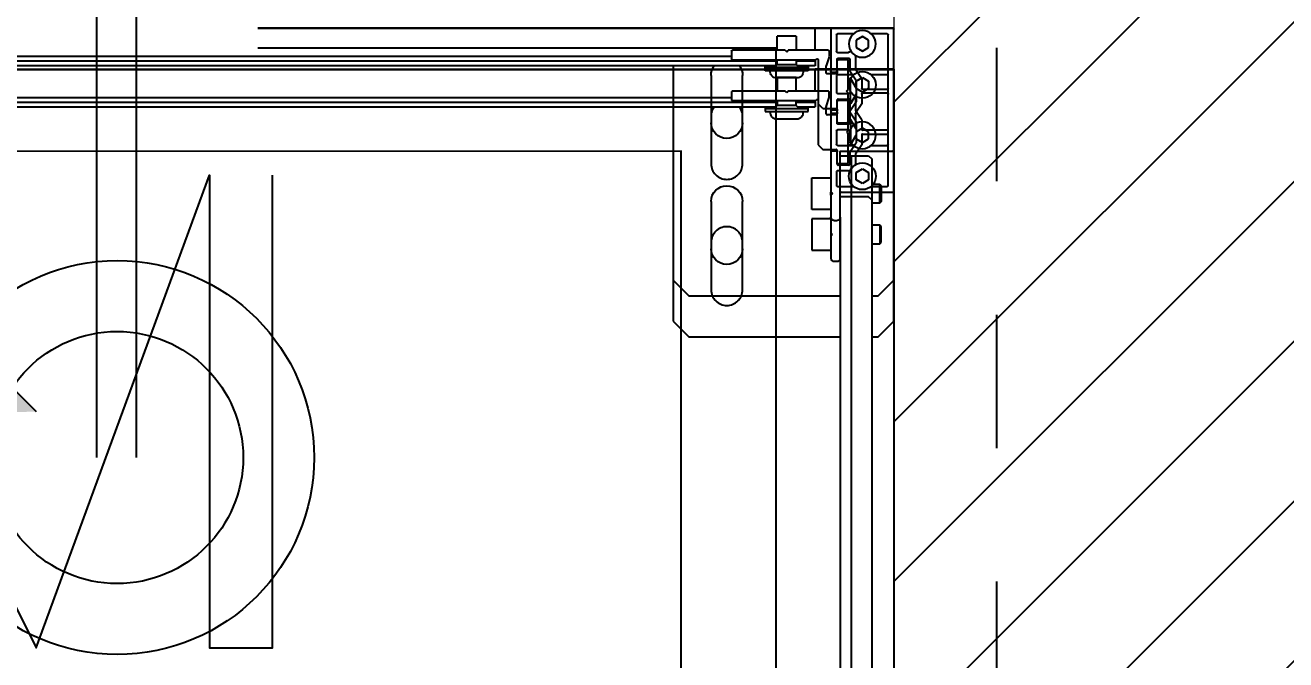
# Model space of a CAD drawing. Header units: centimetres. Extents: x 2648 to 12729, y 1890 to 6224.
# Drawn here: x 9015.23 to 9055.23, y 3842.35 to 3862.49 of the extents above; entities that cross this region are included whole.
import ezdxf

# ---------------------------------------------------------------- set-up
doc = ezdxf.new("R2010")
doc.units = ezdxf.units.CM
doc.linetypes.add('prlm_vmc', pattern=[0.282222, 0.141111, -0.141111])
for name, color, linetype in [('B aménagement intérieur', 252, 'Continuous'), ('B GÈnÈral_Hatch', 252, 'Continuous'), ('B Général', 252, 'Continuous'), ('C ANNOTATIONS-prestations', 252, 'Continuous'), ('F REMPLISSAGE-vert clair', 252, 'Continuous'), ('F REMPLISSAGE-vert foncé', 252, 'Continuous'), ('MTI900_Alu', 252, 'Continuous')]:
    doc.layers.add(name, color=color, linetype=linetype)
doc.layers.add('prlm-CHAUFF', color=4, linetype='Continuous', lineweight=25)
doc.layers.add('prlm-ELEC-CFO', color=10, linetype='Continuous', lineweight=25)
doc.styles.add('prlm-elec-cfo', font='comic.ttf', dxfattribs={"height": 12})

# ---------------------------------------------------------------- blocks, each defined once
blk = doc.blocks.new('B 80.Gaine 150_70')
at = {"layer": 'B Général', "linetype": 'Continuous', "flags": 128}
for points in [[(-70, 36.305), (19.5, 36.305), (19.5, -2.715), (-70, -2.715)], [(-70, -2.7), (-70, 36.3), (19.5, 36.3), (19.5, -2.7)]]:
    blk.add_lwpolyline(points, close=True, dxfattribs=at)
at = {"layer": 'C ANNOTATIONS-prestations'}
for p, q in [((-68.65, 1.335), (-68.65, 32.035)), ((-69.3, 1.435), (-69.3, 31.935)), ((-68.3, 3.285), (-68.3, 30.055)), ((-69.5, 5.785), (-70, 5.285)), ((-69.3, 5.785), (-69.5, 5.785)), ((-63.5, 5.785), (-68.3, 5.785)), ((-63, 5.285), (-63.5, 5.785)), ((-70, 5.285), (-70, 1.155)), ((-63, -1.515), (-63, 5.285)), ((-65.2, 4.285), (-65.2, 2.785)), ((-64.2, 2.785), (-64.2, 4.285)), ((-68.3, 3.285), (-68.3, 1.215)), ((-68.1, 3.385), (-68.2, 3.385)), ((-68, 2.585), (-68, 3.285)), ((-69.55, 2.835), (-69.6, 2.785)), ((-69.55, 2.235), (-69.55, 2.835)), ((-69.3, 2.835), (-69.55, 2.835)), ((-67.4, 3.035), (-68, 3.035)), ((-67.4, 2.035), (-67.4, 3.035)), ((-69.6, 2.785), (-69.6, 2.285)), ((-68.029, 2.556), (-68, 2.585)), ((-68, 2.485), (-68.029, 2.514)), ((-68, 2.485), (-68, 2.585)), ((-68, -0.085), (-68, 2.485)), ((-69.6, 2.285), (-69.55, 2.235)), ((-69.55, 2.235), (-69.3, 2.235)), ((-68, 2.035), (-67.4, 2.035)), ((-69.3, 1.435), (-69.2, 1.335)), ((-69.2, 1.335), (-68.65, 1.335)), ((-68.65, 1.335), (-68.3, 1.335)), ((-70, 1.155), (-70, -2.685)), ((-68.33, 1.185), (-69.97, 1.185)), ((-69.82, 0.975), (-69.82, -0.625)), ((-69.283, 1.005), (-69.79, 1.005)), ((-69.2, 0.8), (-69, 0.916)), ((-69.2, 0.57), (-69.2, 0.8)), ((-69, 0.916), (-68.8, 0.8)), ((-68.8, 0.8), (-68.8, 0.57)), ((-68.21, 1.005), (-68.717, 1.005)), ((-68.18, 0.545), (-68.18, 0.975)), ((-69, 0.454), (-69.2, 0.57)), ((-68.8, 0.57), (-69, 0.454)), ((-68.53, 0.515), (-68.21, 0.515)), ((-68.78, -0.001), (-68.78, 0.321)), ((-68.6, -0.065), (-68.6, 0.305)), ((-68.57, 0.335), (-68.23, 0.335)), ((-68.55, 0.255), (-68.55, -0.665)), ((-68.23, 0.285), (-68.52, 0.285)), ((-68.2, 0.305), (-68.2, -0.085)), ((-65.2, 0.285), (-65.2, -1.215)), ((-64.2, -1.215), (-64.2, 0.285)), ((-68.98, -0.311), (-68.785, -0.018)), ((-68.98, -0.625), (-68.98, -0.311)), ((-68.627, -0.315), (-68.8, -0.615)), ((-68.8, -1.056), (-68.8, -0.374)), ((-68.795, -0.357), (-68.6, -0.065)), ((-68.55, -0.392), (-68.671, -0.392)), ((-68.627, -1.115), (-68.627, -0.315)), ((-68.55, -0.315), (-68.627, -0.315)), ((-68.2, -0.135), (-68.2, -0.085)), ((-68.17, -0.115), (-68.03, -0.115)), ((-67.75, -0.165), (-68.17, -0.165)), ((-67.6, -0.315), (-67.75, -0.165)), ((-67.6, -1.715), (-67.6, -0.315)), ((-69.01, -0.655), (-69.79, -0.655)), ((-69.79, -0.775), (-69.01, -0.775)), ((-68.5, -0.715), (-68.55, -0.665)), ((-68.55, -0.765), (-68.5, -0.715)), ((-68.55, -0.765), (-68.55, -1.685)), ((-69.82, -0.805), (-69.82, -2.505)), ((-68.98, -1.11), (-68.98, -0.805)), ((-68.785, -1.412), (-68.975, -1.127)), ((-68.8, -0.815), (-68.627, -1.115)), ((-68.605, -1.357), (-68.795, -1.073)), ((-68.55, -1.038), (-68.671, -1.038)), ((-68.627, -1.115), (-68.55, -1.115)), ((-66.275, -1.135), (-66.925, -1.135)), ((-68.78, -1.851), (-68.78, -1.429)), ((-68.6, -1.735), (-68.6, -1.374)), ((-68.2, -1.345), (-68.2, -1.295)), ((-68.2, -1.345), (-68.2, -1.735)), ((-68.17, -1.265), (-67.88, -1.265)), ((-68.03, -1.315), (-68.17, -1.315)), ((-68, -2.685), (-68, -1.345)), ((-67.852, -1.52), (-67.948, -1.81)), ((-67.85, -1.295), (-67.85, -1.51)), ((-66.95, -1.515), (-67.5, -1.515)), ((-67.5, -1.665), (-67.5, -1.515)), ((-65.92, -1.365), (-67.28, -1.365)), ((-67.28, -1.365), (-67.28, -1.465)), ((-67.28, -1.465), (-67.28, -1.515)), ((-65.92, -1.465), (-67.28, -1.465)), ((-67, -1.465), (-66.9, -1.565)), ((-66.9, -1.565), (-66.3, -1.565)), ((-66.9, -1.565), (-66.9, -1.715)), ((-66.3, -1.565), (-66.2, -1.465)), ((-66.3, -1.715), (-66.3, -1.565)), ((15.75, -1.515), (-66.25, -1.515)), ((-65.92, -1.465), (-65.92, -1.365)), ((-65.92, -1.515), (-65.92, -1.465)), ((-69.2, -2.1), (-69, -1.984)), ((-69, -1.984), (-68.8, -2.1)), ((-68.23, -1.765), (-68.57, -1.765)), ((-68.21, -1.945), (-68.556, -1.945)), ((-68.52, -1.715), (-68.23, -1.715)), ((-68.18, -2.505), (-68.18, -1.975)), ((-67.95, -1.82), (-67.95, -1.985)), ((-64.88, -1.715), (-67.54, -1.715)), ((-66.9, -1.665), (-67.5, -1.665)), ((-67.5, -1.665), (-67.5, -1.715)), ((-66.65, -2.015), (-66.6, -1.965)), ((-66.6, -1.965), (-66.55, -2.015)), ((15.8, -1.665), (-66.3, -1.665)), ((-64.85, -1.985), (-64.85, -1.745)), ((14.35, -1.815), (-64.85, -1.815)), ((-69.2, -2.33), (-69.2, -2.1)), ((-69, -2.446), (-69.2, -2.33)), ((-68.8, -2.33), (-69, -2.446)), ((-68.8, -2.1), (-68.8, -2.33)), ((-67.92, -2.015), (-66.65, -2.015)), ((-67.5, -2.015), (-67.5, -2.715)), ((-66.9, -2.015), (-66.9, -2.465)), ((-66.55, -2.015), (-64.88, -2.015)), ((-66.3, -2.465), (-66.3, -2.015)), ((-70, -2.685), (-70, -2.715)), ((-70, -2.715), (-69.97, -2.715)), ((-69.97, -2.715), (-68.03, -2.715)), ((-69.79, -2.535), (-69.283, -2.535)), ((-68.717, -2.535), (-68.21, -2.535)), ((-68.03, -2.715), (-67.5, -2.715)), ((17, -2.715), (-67.5, -2.715)), ((-66.3, -2.465), (-66.9, -2.465))]:
    blk.add_line(p, q, dxfattribs=at)
at = {"layer": 'C ANNOTATIONS-prestations', "flags": 128}
for points in [[(-64.2, 4.285, 0.414214), (-64.7, 4.785, 0.414214), (-65.2, 4.285)], [(-68.2, 3.385, 0.198912), (-68.271, 3.356, 0.198912), (-68.3, 3.285)], [(-68, 3.285, 0.198912), (-68.029, 3.356, 0.198912), (-68.1, 3.385)], [(-68.029, 2.556, 0.198912), (-68.038, 2.535, 0.198912), (-68.029, 2.514)], [(-65.2, 2.785, 0.414214), (-64.7, 2.285, 0.414214), (-64.2, 2.785)], [(-68.33, 1.185, 0.198912), (-68.309, 1.194, 0.198912), (-68.3, 1.215)], [(-69.97, 1.185, 0.198912), (-69.991, 1.176, 0.198912), (-70, 1.155)], [(-69.79, 1.005, 0.198912), (-69.811, 0.996, 0.198912), (-69.82, 0.975)], [(-69.28, 1.005, 0.01196), (-69.281, 1.005, 0.01196), (-69.283, 1.005)], [(-68.717, 1.005, 0.01196), (-68.719, 1.005, 0.01196), (-68.72, 1.005)], [(-68.18, 0.975, 0.198912), (-68.189, 0.996, 0.198912), (-68.21, 1.005)], [(-68.599, 0.543, 0.095961), (-68.568, 0.522, 0.095961), (-68.53, 0.515)], [(-68.21, 0.515, 0.198912), (-68.189, 0.524, 0.198912), (-68.18, 0.545)], [(-64.2, 0.285, 0.414214), (-64.7, 0.785, 0.414214), (-65.2, 0.285)], [(-68.57, 0.335, 0.198912), (-68.591, 0.326, 0.198912), (-68.6, 0.305)], [(-68.52, 0.285, 0.198912), (-68.541, 0.276, 0.198912), (-68.55, 0.255)], [(-68.2, 0.305, 0.198912), (-68.209, 0.326, 0.198912), (-68.23, 0.335)], [(-68.2, 0.255, 0.198912), (-68.209, 0.276, 0.198912), (-68.23, 0.285)], [(-68.795, -0.357, 0.073633), (-68.799, -0.365, 0.073633), (-68.8, -0.374)], [(-68.785, -0.018, 0.073633), (-68.781, -0.01, 0.073633), (-68.78, -0.001)], [(-68.2, -0.085, 0.198912), (-68.191, -0.106, 0.198912), (-68.17, -0.115)], [(-68.2, -0.135, 0.198912), (-68.191, -0.156, 0.198912), (-68.17, -0.165)], [(-68.03, -0.115, 0.198912), (-68.009, -0.106, 0.198912), (-68, -0.085)], [(-69.82, -0.625, 0.198912), (-69.811, -0.646, 0.198912), (-69.79, -0.655)], [(-69.79, -0.775, 0.198912), (-69.811, -0.784, 0.198912), (-69.82, -0.805)], [(-69.01, -0.655, 0.198912), (-68.989, -0.646, 0.198912), (-68.98, -0.625)], [(-68.98, -0.805, 0.198912), (-68.989, -0.784, 0.198912), (-69.01, -0.775)], [(-68.98, -1.11, 0.073633), (-68.979, -1.119, 0.073633), (-68.975, -1.127)], [(-68.8, -1.056, 0.073633), (-68.799, -1.065, 0.073633), (-68.795, -1.073)], [(-66.925, -1.135, 0.218554), (-67.077, -1.205, 0.218554), (-67.123, -1.365)], [(-66.077, -1.365, 0.218554), (-66.123, -1.205, 0.218554), (-66.275, -1.135)], [(-68.78, -1.429, 0.073633), (-68.781, -1.42, 0.073633), (-68.785, -1.412)], [(-68.6, -1.374, 0.073633), (-68.601, -1.365, 0.073633), (-68.605, -1.357)], [(-68.17, -1.265, 0.198912), (-68.191, -1.274, 0.198912), (-68.2, -1.295)], [(-68.17, -1.315, 0.198912), (-68.191, -1.324, 0.198912), (-68.2, -1.345)], [(-68, -1.345, 0.198912), (-68.009, -1.324, 0.198912), (-68.03, -1.315)], [(-67.85, -1.295, 0.198912), (-67.859, -1.274, 0.198912), (-67.88, -1.265)], [(-67.852, -1.52, 0.040241), (-67.85, -1.515, 0.040241), (-67.85, -1.51)], [(-67.123, -1.36, 0.003145), (-67.124, -1.362, 0.003145), (-67.124, -1.365)], [(-66.076, -1.365, 0.003145), (-66.076, -1.362, 0.003145), (-66.077, -1.36)], [(-65.2, -1.215, 0.080612), (-65.174, -1.373, 0.080612), (-65.1, -1.515)], [(-64.3, -1.515, 0.080612), (-64.226, -1.373, 0.080612), (-64.2, -1.215)], [(-68.556, -1.945, 0.123554), (-68.604, -1.957, 0.123554), (-68.64, -1.99)], [(-68.6, -1.735, 0.198912), (-68.591, -1.756, 0.198912), (-68.57, -1.765)], [(-68.55, -1.685, 0.198912), (-68.541, -1.706, 0.198912), (-68.52, -1.715)], [(-68.23, -1.715, 0.198912), (-68.209, -1.706, 0.198912), (-68.2, -1.685)], [(-68.23, -1.765, 0.198912), (-68.209, -1.756, 0.198912), (-68.2, -1.735)], [(-68.18, -1.975, 0.198912), (-68.189, -1.954, 0.198912), (-68.21, -1.945)], [(-67.948, -1.81, 0.040241), (-67.95, -1.815, 0.040241), (-67.95, -1.82)], [(-67.95, -1.985, 0.198912), (-67.941, -2.006, 0.198912), (-67.92, -2.015)], [(-67.6, -1.715, 0.414214), (-67.57, -1.745, 0.414214), (-67.54, -1.715)], [(-64.85, -1.745, 0.198912), (-64.859, -1.724, 0.198912), (-64.88, -1.715)], [(-64.88, -2.015, 0.198912), (-64.859, -2.006, 0.198912), (-64.85, -1.985)], [(-70, -2.685, 0.198912), (-69.991, -2.706, 0.198912), (-69.97, -2.715)], [(-69.82, -2.505, 0.198912), (-69.811, -2.526, 0.198912), (-69.79, -2.535)], [(-69.283, -2.535, 0.01196), (-69.281, -2.535, 0.01196), (-69.28, -2.535)], [(-68.72, -2.535, 0.01196), (-68.719, -2.535, 0.01196), (-68.717, -2.535)], [(-68.21, -2.535, 0.198912), (-68.189, -2.526, 0.198912), (-68.18, -2.505)], [(-68.03, -2.715, 0.198912), (-68.009, -2.706, 0.198912), (-68, -2.685)]]:
    blk.add_lwpolyline(points, format="xyb", dxfattribs=at)
at = {"layer": 'C ANNOTATIONS-prestations'}
for centre in [(-69, 0.685), (-69, -2.215)]:
    blk.add_circle(centre, 0.425, dxfattribs=at)
blk = doc.blocks.new('xi.thema+')
at = {"layer": 'prlm-CHAUFF', "color": 7, "linetype": 'prlm_vmc', "ltscale": 30}
blk.add_lwpolyline([(-27.9, 0), (-27.9, 34.4)], dxfattribs=at)
at = {"layer": 'prlm-CHAUFF', "color": 0}
blk.add_lwpolyline([(-20.9, 0), (-20.9, 34.4), (20.9, 34.4), (20.9, 0)], close=True, dxfattribs=at)
for radius in [6.25, 4]:
    blk.add_circle((0, 13), radius, dxfattribs=at)
blk = doc.blocks.new('B 70.MTI900_Alu_390')
at = {"layer": 'MTI900_Alu', "color": 1, "linetype": 'Continuous'}
for p, q in [((-4.475, 0), (-4.472, 0)), ((-4.475, -0.003), (-4.475, 0)), ((-4.472, 0), (-4.278, 0)), ((-4.278, 0), (-4.225, 0)), ((-4.225, 0), (4.225, 0)), ((-4.225, -0.07), (-4.225, 0)), ((-4.475, -0.387), (-4.475, -0.003)), ((-4.457, -0.191), (-4.457, -0.021)), ((-4.454, -0.018), (-4.4033, -0.018)), ((-4.395, -0.0385), (-4.375, -0.0269)), ((-4.395, -0.0615), (-4.395, -0.0385)), ((-4.375, -0.0269), (-4.355, -0.0385)), ((-4.355, -0.0385), (-4.355, -0.0615)), ((-4.3467, -0.018), (-4.296, -0.018)), ((-4.293, -0.021), (-4.293, -0.074)), ((-4.275, -0.003), (-4.275, -0.137)), ((-4.165, -0.025), (-4.105, -0.025)), ((-4.165, -0.025), (-4.165, -0.07)), ((-4.105, -0.07), (-4.105, -0.025)), ((-4.375, -0.0731), (-4.395, -0.0615)), ((-4.355, -0.0615), (-4.375, -0.0731)), ((-4.296, -0.077), (-4.3306, -0.077)), ((-4.27, -0.073), (-4.27, -0.0895)), ((-4.267, -0.07), (-4.14, -0.07)), ((-4.135, -0.075), (-4.14, -0.07)), ((-4.13, -0.07), (-4.135, -0.075)), ((-4.13, -0.07), (-3.963, -0.07)), ((-3.96, -0.073), (-3.96, -0.097)), ((-4.353, -0.0864), (-4.353, -0.1286)), ((-4.335, -0.098), (-4.335, -0.1341)), ((-4.298, -0.095), (-4.332, -0.095)), ((-4.33, -0.195), (-4.33, -0.103)), ((-4.327, -0.1), (-4.298, -0.1)), ((-4.295, -0.137), (-4.295, -0.098)), ((-4.2698, -0.0905), (-4.2602, -0.1195)), ((-4.235, -0.1), (-4.235, -0.24)), ((-3.963, -0.1), (-4.229, -0.1)), ((-4.225, -0.105), (-4.225, -0.1)), ((-4.225, -0.105), (-4.165, -0.105)), ((-4.225, -0.105), (-4.225, -0.12)), ((-4.165, -0.115), (-4.175, -0.125)), ((-4.165, -0.1), (-4.165, -0.115)), ((-4.105, -0.115), (-4.165, -0.115)), ((-4.105, -0.115), (-4.105, -0.1)), ((-4.105, -0.105), (4.105, -0.105)), ((-4.095, -0.125), (-4.105, -0.115)), ((-3.96, -0.09), (3.96, -0.09)), ((-4.3535, -0.1303), (-4.3725, -0.1588)), ((-4.3355, -0.1358), (-4.3545, -0.1642)), ((-4.295, -0.137), (-4.295, -0.142)), ((-4.278, -0.14), (-4.292, -0.14)), ((-4.292, -0.145), (-4.263, -0.145)), ((-4.26, -0.142), (-4.26, -0.1205)), ((-4.225, -0.12), (-4.17, -0.12)), ((-4.203, -0.12), (-4.203, -0.125)), ((-4.203, -0.125), (-4.067, -0.125)), ((-4.203, -0.125), (-4.203, -0.135)), ((-4.203, -0.135), (-4.067, -0.135)), ((-4.1675, -0.158), (-4.1025, -0.158)), ((-4.1, -0.12), (4.1, -0.12)), ((-4.067, -0.125), (-4.067, -0.12)), ((-4.067, -0.135), (-4.067, -0.125)), ((-3.995, -0.3), (-3.995, -0.15)), ((-3.895, -0.15), (-3.895, -0.3)), ((-3.775, -0.12), (-3.775, -0.8)), ((-4.376, -0.194), (-4.454, -0.194)), ((-4.373, -0.1605), (-4.373, -0.191)), ((-4.3377, -0.16), (-4.355, -0.19)), ((-4.355, -0.1659), (-4.355, -0.2341)), ((-4.33, -0.1677), (-4.3421, -0.1677)), ((-4.3377, -0.24), (-4.3377, -0.16)), ((-4.33, -0.16), (-4.3377, -0.16)), ((-4.325, -0.2), (-4.33, -0.195)), ((-4.457, -0.369), (-4.457, -0.209)), ((-4.454, -0.206), (-4.376, -0.206)), ((-4.373, -0.209), (-4.373, -0.2404)), ((-4.355, -0.21), (-4.3377, -0.24)), ((-4.3545, -0.2358), (-4.335, -0.265)), ((-4.33, -0.2323), (-4.3421, -0.2323)), ((-4.33, -0.205), (-4.325, -0.2)), ((-4.33, -0.297), (-4.33, -0.205)), ((-4.373, -0.2404), (-4.3535, -0.2697)), ((-4.353, -0.2714), (-4.353, -0.3036)), ((-4.3377, -0.24), (-4.33, -0.24)), ((-4.335, -0.265), (-4.335, -0.302)), ((-4.295, -0.258), (-4.295, -0.263)), ((-4.295, -0.302), (-4.295, -0.263)), ((-4.25, -0.255), (-4.292, -0.255)), ((-4.292, -0.26), (-4.278, -0.26)), ((-4.275, -0.263), (-4.275, -0.52)), ((-4.25, -0.255), (-4.235, -0.24)), ((-4.395, -0.3285), (-4.375, -0.3169)), ((-4.375, -0.3169), (-4.355, -0.3285)), ((-4.332, -0.305), (-4.298, -0.305)), ((-4.298, -0.3), (-4.327, -0.3)), ((-4.395, -0.3515), (-4.395, -0.3285)), ((-4.375, -0.3631), (-4.395, -0.3515)), ((-4.355, -0.3515), (-4.375, -0.3631)), ((-4.355, -0.3285), (-4.355, -0.3515)), ((-4.328, -0.323), (-4.296, -0.323)), ((-4.293, -0.326), (-4.293, -0.369)), ((-4.475, -0.8), (-4.475, -0.387)), ((-4.308, -0.39), (-4.472, -0.39)), ((-4.4033, -0.372), (-4.454, -0.372)), ((-4.296, -0.372), (-4.3467, -0.372)), ((-4.305, -0.6), (-4.305, -0.393)), ((-4.395, -0.405), (-4.405, -0.415)), ((-4.405, -0.415), (-4.405, -3.465)), ((-4.34, -0.405), (-4.395, -0.405)), ((-4.305, -0.405), (-4.34, -0.405)), ((-4.34, -0.405), (-4.34, -3.475)), ((-4.215, -0.475), (-4.275, -0.475)), ((-4.215, -0.575), (-4.215, -0.475)), ((-4.43, -0.495), (-4.435, -0.5)), ((-4.435, -0.5), (-4.435, -0.55)), ((-4.43, -0.555), (-4.43, -0.495)), ((-4.405, -0.495), (-4.43, -0.495)), ((-4.435, -0.55), (-4.43, -0.555)), ((-4.43, -0.555), (-4.405, -0.555)), ((-4.275, -0.52), (-4.2779, -0.5229)), ((-4.2779, -0.5271), (-4.275, -0.53)), ((-4.275, -0.53), (-4.275, -0.52)), ((-4.275, -0.53), (-4.275, -0.6)), ((-3.995, -0.7), (-3.995, -0.55)), ((-3.895, -0.55), (-3.895, -0.7)), ((-4.275, -0.575), (-4.215, -0.575)), ((-4.305, -0.6), (-4.305, -3.277)), ((-4.285, -0.61), (-4.295, -0.61)), ((-4.425, -0.85), (-4.475, -0.8)), ((-3.775, -0.8), (-3.825, -0.85)), ((-4.405, -0.85), (-4.425, -0.85)), ((-3.825, -0.85), (-4.305, -0.85))]:
    blk.add_line(p, q, dxfattribs=at)
for centre in [(-4.375, -0.05), (-4.375, -0.34)]:
    blk.add_circle(centre, 0.0425, dxfattribs=at)
for centre, radius, start, end in [((-4.472, -0.003), 0.003, 90, 180), ((-4.278, -0.003), 0.003, 0, 90), ((-4.454, -0.021), 0.003, 90, 180), ((-4.4033, -0.021), 0.003, 84.5182, 90), ((-4.3467, -0.021), 0.003, 90, 95.4817), ((-4.296, -0.021), 0.003, 0, 90), ((-4.3306, -0.067), 0.01, 213.6525, 270), ((-4.296, -0.074), 0.003, 270, 0), ((-4.267, -0.073), 0.003, 90, 180), ((-3.963, -0.073), 0.003, 0, 90), ((-4.332, -0.098), 0.003, 90, 180), ((-4.327, -0.103), 0.003, 90, 180), ((-4.298, -0.098), 0.003, 0, 90), ((-4.298, -0.103), 0.003, 0, 90), ((-4.267, -0.0895), 0.003, 180, 198.4349), ((-4.263, -0.1205), 0.003, 0, 18.4349), ((-4.232, -0.1), 0.003, 0, 180), ((-3.963, -0.097), 0.003, 270, 0), ((-4.37, -0.1605), 0.003, 146.3099, 180), ((-4.356, -0.1286), 0.003, 326.3099, 0), ((-4.338, -0.1341), 0.003, 326.3099, 0), ((-4.292, -0.137), 0.003, 180, 270), ((-4.292, -0.142), 0.003, 180, 270), ((-4.278, -0.137), 0.003, 270, 0), ((-4.263, -0.142), 0.003, 270, 0), ((-4.1675, -0.138), 0.02, 171.3731, 270), ((-4.1675, -0.133), 0.02, 185.7392, 187.1808), ((-4.1025, -0.138), 0.02, 270, 8.6269), ((-4.1025, -0.133), 0.02, 352.8192, 354.2608), ((-3.945, -0.15), 0.05, 143.1301, 180), ((-3.945, -0.15), 0.05, 0, 36.8699), ((-4.454, -0.191), 0.003, 180, 270), ((-4.376, -0.191), 0.003, 270, 0), ((-4.352, -0.1659), 0.003, 146.3099, 180), ((-4.454, -0.209), 0.003, 90, 180), ((-4.376, -0.209), 0.003, 0, 90), ((-4.352, -0.2341), 0.003, 180, 213.6901), ((-4.356, -0.2714), 0.003, 0, 33.6901), ((-4.292, -0.258), 0.003, 90, 180), ((-4.292, -0.263), 0.003, 90, 180), ((-4.278, -0.263), 0.003, 0, 90), ((-4.332, -0.302), 0.003, 180, 270), ((-4.327, -0.297), 0.003, 180, 270), ((-4.298, -0.297), 0.003, 270, 0), ((-4.298, -0.302), 0.003, 270, 0), ((-3.945, -0.3), 0.05, 180, 0), ((-4.328, -0.333), 0.01, 90, 133.851), ((-4.296, -0.326), 0.003, 0, 90), ((-4.472, -0.387), 0.003, 180, 270), ((-4.454, -0.369), 0.003, 180, 270), ((-4.4033, -0.369), 0.003, 270, 275.4818), ((-4.3467, -0.369), 0.003, 264.5182, 270), ((-4.308, -0.393), 0.003, 0, 90), ((-4.296, -0.369), 0.003, 270, 0), ((-3.945, -0.55), 0.05, 0, 180), ((-4.2758, -0.525), 0.003, 135, 225), ((-4.295, -0.6), 0.01, 180, 270), ((-4.285, -0.6), 0.01, 270, 0), ((-3.945, -0.7), 0.05, 180, 0)]:
    blk.add_arc(centre, radius, start, end, dxfattribs=at)
blk = doc.blocks.new('xi.uta-yzen-d')
at = {"layer": 'prlm-CHAUFF', "ltscale": 50}
blk.add_lwpolyline([(-40.5, 20.62), (-40.5, 3.9), (40.5, 3.9), (40.5, 20.62)], close=True, dxfattribs=at)
blk = doc.blocks.new('xi.CH')
at = {"layer": 'prlm-ELEC-CFO', "lineweight": 5}
blk.add_hatch(color=0, dxfattribs=at).paths.add_polyline_path([(-3, 6), (-0.103, 3.699), (0, 0), (7.5, 7.5)])
at = {"layer": 'prlm-ELEC-CFO', "color": 0}
for points in [[(-3, 6), (7.5, 7.5), (0, 0)], [(0.955, 4.227), (-7.5, 0), (7.5, -5.5), (-7.5, -5.5), (-7.5, -7.5), (7.5, -7.5)]]:
    blk.add_lwpolyline(points, dxfattribs=at)

msp = doc.modelspace()

# ---------------------------------------------------------------- hatches: boundary and pattern name
at = {"layer": 'B GÈnÈral_Hatch', "linetype": 'Continuous'}
h = msp.add_hatch(dxfattribs=at)
h.set_pattern_fill('50_BETON', color=256, style=0, pattern_type=2)
h.set_pattern_definition([(45, (0, 0), (2.4253472, -2.6458333), [])])
h.paths.add_polyline_path([(9060.796, 4147.803), (9042.796, 4147.803), (9042.796, 3659.089), (9060.796, 3659.089)])

# ---------------------------------------------------------------- linework, layer by layer
at = {"layer": 'B aménagement intérieur', "linetype": 'Continuous'}
msp.add_line((8953.296, 3861.099), (9042.796, 3861.099), dxfattribs=at)
at = {"layer": 'B Général', "linetype": 'Continuous', "lineweight": 18}
msp.add_line((9042.796, 4064.48), (9042.796, 3659.089), dxfattribs=at)
at = {"layer": 'B Général', "linetype": 'Continuous'}
msp.add_line((9042.796, 3861.099), (9042.796, 3659.089), dxfattribs=at)
at = {"layer": 'F REMPLISSAGE-vert clair'}
msp.add_line((8951.996, 3862.399), (9042.796, 3862.399), dxfattribs=at)
at = {"layer": 'F REMPLISSAGE-vert foncé'}
msp.add_line((8951.996, 3862.399), (9042.796, 3862.399), dxfattribs=at)
at = {"layer": 'F REMPLISSAGE-vert foncé', "linetype": 'Continuous'}
msp.add_line((8953.296, 3861.099), (9042.796, 3861.099), dxfattribs=at)

# ---------------------------------------------------------------- block references
at = {"layer": 'B aménagement intérieur', "rotation": 180}
msp.add_blockref('B 80.Gaine 150_70', (8972.796, 3858.384), dxfattribs=at)
at = {"layer": 'prlm-CHAUFF', "xscale": -9.999999999999975, "yscale": 9.999999999999975, "zscale": 9.999999999999975, "rotation": 0.0001153397708542059}
msp.add_blockref('B 70.MTI900_Alu_390', (8998.046, 3862.399), dxfattribs=at)
at = {"layer": 'prlm-CHAUFF'}
for name, p, rotation in [('xi.uta-yzen-d', (8995.546, 3862.392), 180.0092038277529), ('xi.thema+', (9018.152, 3861.772), 179.9998100426611)]:
    msp.add_blockref(name, p, dxfattribs=dict(at, rotation=rotation))
at = {"layer": 'prlm-ELEC-CFO', "rotation": 90}
msp.add_blockref('xi.CH', (9015.584, 3850.231), dxfattribs=at)

# ---------------------------------------------------------------- next in the draw order: texts
at = {"layer": 'prlm-ELEC-CFO', "lineweight": 20, "insert": (9015.494, 3871.279), "char_height": 12, "attachment_point": 5, "rotation": 90, "line_spacing_factor": 0.8, "style": 'prlm-elec-cfo', "bg_fill": 3, "box_fill_scale": 1.1, "bg_fill_color": 256, "bg_fill_transparency": 0}
msp.add_mtext('ch', dxfattribs=at)

# ---------------------------------------------------------------- next in the draw order: linework, layer by layer
at = {"layer": 'prlm-CHAUFF', "ltscale": 50}
for p, q in [((9017.512, 3848.772), (9017.512, 3882.399)), ((9018.762, 3848.772), (9018.762, 3882.399))]:
    msp.add_line(p, q, dxfattribs=at)

doc.saveas('drawing.dxf')
